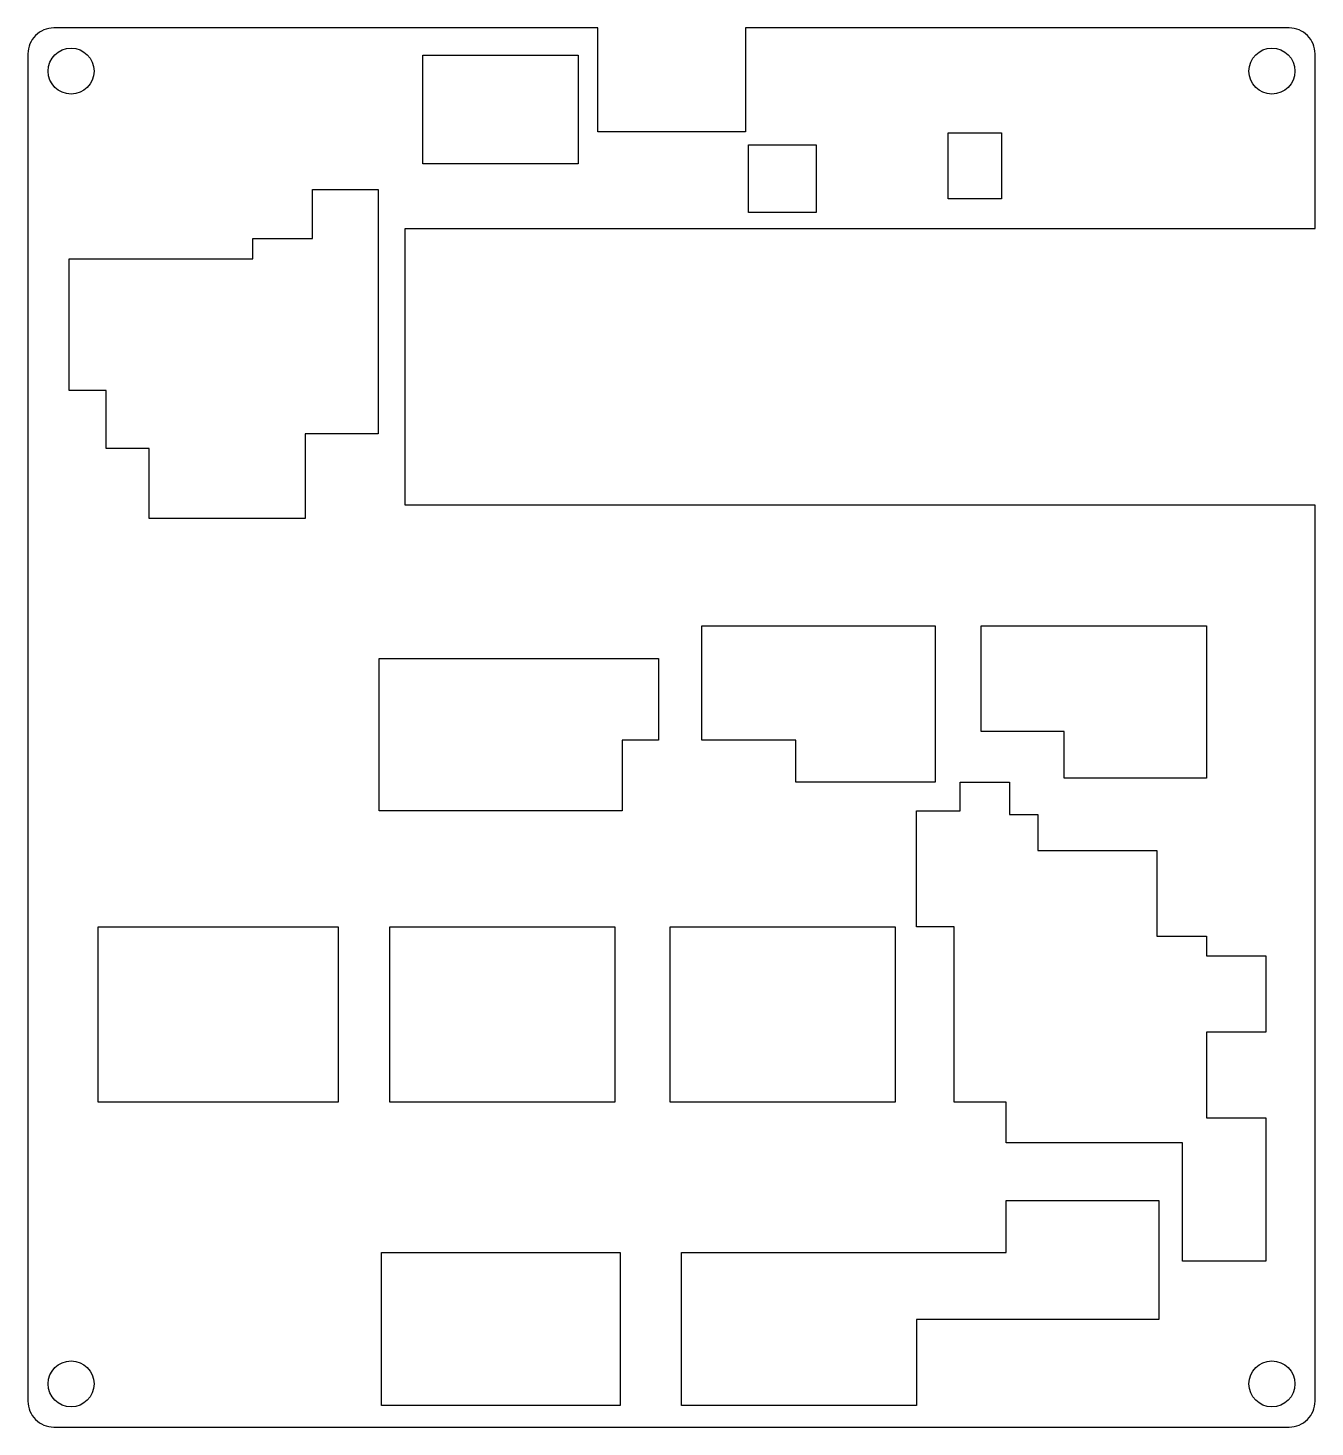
# Model space of a CAD drawing. Header units: millimetres. Extents: x 44.1 to 133.7, y -43.7 to 53.6.
import ezdxf

# ---------------------------------------------------------------- set-up
doc = ezdxf.new("R2010")
doc.units = ezdxf.units.MM
doc.layers.get('0').update_dxf_attribs({"linetype": 'CONTINUOUS'})

msp = doc.modelspace()

# ---------------------------------------------------------------- linework, layer by layer
msp.add_lwpolyline([(131.95, -43.721, 0.414445), (133.75, -41.921), (133.75, 20.413), (70.414, 20.413), (70.414, 39.662), (133.75, 39.662), (133.75, 51.824, 0.414444), (131.95, 53.624), (94.107, 53.624), (94.107, 46.408), (83.816, 46.408), (83.816, 53.624), (45.95, 53.624, 0.414443), (44.15, 51.824), (44.15, -41.921, 0.414445), (45.95, -43.721)], format="xyb", close=True)
for points in [[(82.462, 44.176), (71.649, 44.176), (71.649, 51.737), (82.462, 51.737)], [(111.934, 41.727), (108.211, 41.727), (108.211, 46.327), (111.934, 46.327)], [(99.012, 40.789), (94.319, 40.789), (94.319, 45.482), (99.012, 45.482)], [(63.949, 42.374), (68.536, 42.374), (68.536, 25.39), (63.457, 25.39), (63.457, 19.492), (52.59, 19.492), (52.59, 24.353), (49.586, 24.353), (49.586, 28.394), (47.019, 28.394), (47.019, 37.568), (59.798, 37.568), (59.798, 38.979), (63.949, 38.979)], [(107.307, 1.147), (97.603, 1.147), (97.603, 4.077), (91.057, 4.077), (91.057, 12.017), (107.307, 12.017)], [(110.512, 12.017), (126.187, 12.017), (126.187, 1.422), (116.28, 1.422), (116.28, 4.672), (110.512, 4.672)], [(68.61, -0.852), (68.61, 9.748), (88.035, 9.748), (88.035, 4.077), (85.518, 4.077), (85.518, -0.852)], [(105.994, -0.852), (109.036, -0.852), (109.036, 1.147), (112.48, 1.147), (112.48, -1.096), (114.449, -1.096), (114.449, -3.614), (122.734, -3.614), (122.734, -9.565), (126.187, -9.565), (126.187, -10.938), (130.333, -10.938), (130.333, -16.248), (126.187, -16.248), (126.187, -22.199), (130.333, -22.199), (130.333, -32.179), (124.52, -32.179), (124.52, -23.939), (112.251, -23.939), (112.251, -21.121), (108.635, -21.121), (108.635, -8.923), (105.994, -8.923)], [(49.04, -8.923), (65.742, -8.923), (65.742, -21.121), (49.04, -21.121)], [(69.346, -8.923), (85.014, -8.923), (85.014, -21.121), (69.346, -21.121)], [(88.86, -8.923), (104.514, -8.923), (104.514, -21.121), (88.86, -21.121)], [(89.637, -42.215), (89.637, -31.569), (112.251, -31.569), (112.251, -27.967), (122.872, -27.967), (122.872, -36.232), (105.994, -36.232), (105.994, -42.215)], [(85.38, -42.215), (68.758, -42.215), (68.758, -31.569), (85.38, -31.569)]]:
    msp.add_lwpolyline(points, close=True)
for centre in [(47.15, 50.624), (130.75, 50.624), (47.15, -40.721), (130.75, -40.721)]:
    msp.add_circle(centre, 1.6)

doc.saveas('drawing.dxf')
